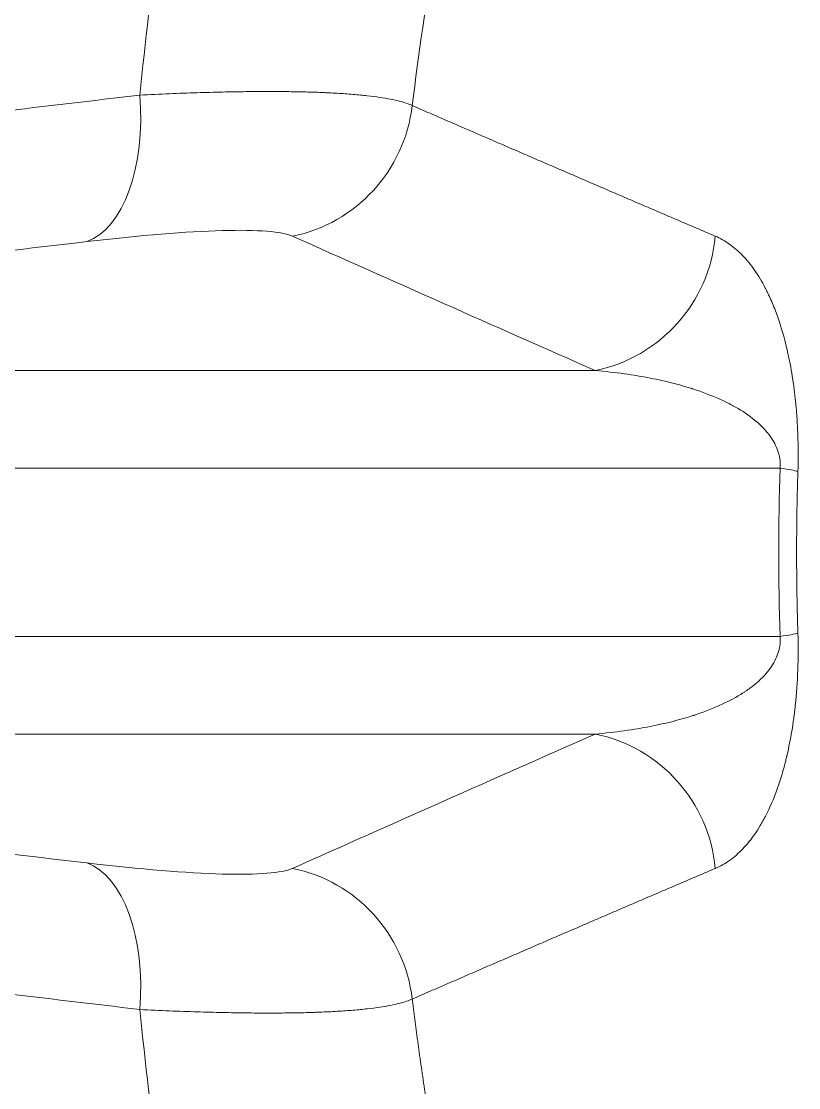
# Model space of a CAD drawing. Header units: millimetres. Extents: x 4664 to 8864, y -38 to 2932.
# Drawn here: x 8020.44 to 8027.21, y 1784.11 to 1793.4 of the extents above; entities that cross this region are included whole.
import ezdxf

# ---------------------------------------------------------------- set-up
doc = ezdxf.new("R2010")
doc.units = ezdxf.units.MM

msp = doc.modelspace()

# ---------------------------------------------------------------- linework, layer by layer
at = {"lineweight": 5}
for p, q in [((8013.3734, 1790.3589), (8025.4409, 1790.3589)), ((8027.0509, 1789.5075), (8013.5555, 1789.5075)), ((8013.5555, 1788.0428), (8027.0509, 1788.0428)), ((8025.4409, 1787.1914), (8013.3734, 1787.1914))]:
    msp.add_line(p, q, dxfattribs=at)
at = {"lineweight": 5, "extrusion": (0, 0, -1)}
for centre, major_axis, ratio, start_param, end_param in [((8059.8098, 1806.577), (71.6548, 13.6641), 0.105061, 2.155243, 2.175698), ((8020.7738, 1792.7593), (0.1524, -1.297), 0.532307, 4.774835, 6.159394), ((8022.5674, 1792.8067), (-0.5326, -1.1924), 0.983264, 4.405025, 5.672115), ((8025.2045, 1791.636), (-0.527, -1.1949), 0.983038, 4.384748, 5.67676), ((8060.0462, 1805.2999), (72.9615, 13.6589), 0.10331, 2.154549, 2.175004), ((8053.0094, 1788.7752), (25.9699, 0), 0.952222, 3.111973, 3.171212), ((8025.9199, 1789.5075), (-1.3053, 0.0406), 0.053788, 2.617157, 2.966804), ((8025.9199, 1788.0428), (-1.3053, -0.0406), 0.053788, 3.316381, 3.666029), ((8025.2045, 1785.9144), (-0.527, 1.1949), 0.983038, 0.606425, 1.898438), ((8060.0462, 1772.2505), (72.9615, -13.6589), 0.10331, 4.108181, 4.128636), ((8020.7738, 1784.791), (-0.1524, -1.297), 0.532307, 3.265384, 4.649943), ((8022.5674, 1784.7437), (0.5326, -1.1924), 0.983264, 3.752663, 5.019753), ((8059.8098, 1770.9734), (71.6548, -13.6641), 0.105061, 4.107487, 4.127942)]:
    msp.add_ellipse(centre, major_axis=major_axis, ratio=ratio, start_param=start_param, end_param=end_param, dxfattribs=at)
at = {"lineweight": 5}
for points, knots in [([(8024.1745, 1803.6274), (8023.9973, 1803.1909), (8023.6594, 1802.3144), (8023.2019, 1800.9895), (8022.9295, 1800.0993), (8022.7372, 1799.4292), (8022.6751, 1799.2054), (8022.585, 1798.869), (8022.5407, 1798.7006), (8022.4903, 1798.504), (8022.4654, 1798.4056), (8022.4531, 1798.3563), (8022.4469, 1798.3317), (8022.4439, 1798.3194), (8022.4423, 1798.3133), (8022.4415, 1798.3102), (8022.4412, 1798.3086), (8022.441, 1798.308), (8022.4409, 1798.3075), (8022.4408, 1798.3073), (8022.3264, 1797.8482), (8022.1147, 1796.9286), (8021.8478, 1795.5442), (8021.631, 1794.1547), (8021.5198, 1793.225), (8021.4724, 1792.7593)], [0, 0, 0, 0, 0.125, 0.25, 0.375, 0.375, 0.4375, 0.4375, 0.46875, 0.484375, 0.492188, 0.496094, 0.498047, 0.499023, 0.499512, 0.499756, 0.499878, 0.499939, 0.499939, 0.5, 0.5, 0.625, 0.75, 0.875, 1, 1, 1, 1]), ([(8023.846, 1792.6683), (8023.902, 1793.1199), (8023.9681, 1793.5745), (8024.1218, 1794.4881), (8024.2092, 1794.9473), (8024.4061, 1795.8691), (8024.5155, 1796.3317), (8024.6967, 1797.0272), (8024.76, 1797.2594), (8024.8591, 1797.6079), (8024.9098, 1797.7822), (8024.9708, 1797.9857), (8025.0018, 1798.0874), (8025.0174, 1798.1383), (8025.0253, 1798.1638), (8025.0292, 1798.1765), (8025.0311, 1798.1829), (8025.0321, 1798.186), (8025.0326, 1798.1876), (8025.0329, 1798.1884), (8025.033, 1798.1888), (8025.033, 1798.189), (8025.0331, 1798.1891), (8025.0331, 1798.1892), (8025.0331, 1798.1892), (8025.1606, 1798.6017), (8025.2988, 1799.0193), (8025.5979, 1799.8638), (8025.7589, 1800.2905), (8026.105, 1801.1516), (8026.2902, 1801.5858), (8026.6862, 1802.4603), (8026.897, 1802.9004), (8027.1212, 1803.3425)], [0, 0, 0, 0, 0.125, 0.125, 0.25, 0.25, 0.375, 0.375, 0.4375, 0.4375, 0.46875, 0.484375, 0.492187, 0.496094, 0.498047, 0.499023, 0.499512, 0.499756, 0.499878, 0.499939, 0.499969, 0.499985, 0.499992, 0.499992, 0.5, 0.5, 0.625, 0.625, 0.75, 0.75, 0.875, 0.875, 1, 1, 1, 1]), ([(8023.846, 1792.6683), (8023.8318, 1792.6751), (8023.8154, 1792.6818), (8023.7779, 1792.6946), (8023.7568, 1792.7008), (8023.7097, 1792.7127), (8023.6838, 1792.7185), (8023.6268, 1792.7294), (8023.5958, 1792.7346), (8023.5288, 1792.7444), (8023.4928, 1792.7491), (8023.4155, 1792.7577), (8023.3743, 1792.7617), (8023.2868, 1792.7691), (8023.2405, 1792.7724), (8023.1672, 1792.7768), (8023.1422, 1792.7781), (8023.1036, 1792.78), (8023.0841, 1792.7809), (8023.061, 1792.7819), (8023.0493, 1792.7824), (8023.0434, 1792.7827), (8023.0405, 1792.7828), (8023.039, 1792.7828), (8023.0383, 1792.7829), (8023.0379, 1792.7829), (8023.0377, 1792.7829), (8023.0376, 1792.7829), (8023.0376, 1792.7829), (8023.0375, 1792.7829), (8023.0375, 1792.7829), (8023.0375, 1792.7829), (8022.9952, 1792.7845), (8022.9503, 1792.786), (8022.855, 1792.7882), (8022.8047, 1792.7891), (8022.6983, 1792.7903), (8022.6422, 1792.7906), (8022.5242, 1792.7905), (8022.4623, 1792.7901), (8022.3323, 1792.7886), (8022.2643, 1792.7875), (8022.1222, 1792.7844), (8022.0481, 1792.7825), (8021.8938, 1792.7776), (8021.8137, 1792.7747), (8021.6474, 1792.7679), (8021.5613, 1792.7639), (8021.4724, 1792.7593)], [0, 0, 0, 0, 0.0625, 0.0625, 0.125, 0.125, 0.1875, 0.1875, 0.25, 0.25, 0.3125, 0.3125, 0.375, 0.375, 0.4375, 0.4375, 0.46875, 0.46875, 0.484375, 0.492187, 0.496094, 0.498047, 0.499023, 0.499512, 0.499756, 0.499878, 0.499939, 0.499969, 0.499985, 0.499992, 0.499992, 0.5, 0.5, 0.5625, 0.5625, 0.625, 0.625, 0.6875, 0.6875, 0.75, 0.75, 0.8125, 0.8125, 0.875, 0.875, 0.9375, 0.9375, 1, 1, 1, 1]), ([(8026.4862, 1791.53), (8026.4618, 1791.5404), (8026.4131, 1791.5613), (8026.3399, 1791.5926), (8026.2666, 1791.624), (8026.1931, 1791.6554), (8026.1195, 1791.6869), (8026.0457, 1791.7185), (8025.9718, 1791.7502), (8025.8978, 1791.782), (8025.8236, 1791.8138), (8025.7493, 1791.8457), (8025.6749, 1791.8777), (8025.6003, 1791.9098), (8025.5255, 1791.9419), (8025.4507, 1791.9741), (8025.3757, 1792.0064), (8025.3005, 1792.0388), (8025.2252, 1792.0713), (8025.1498, 1792.1038), (8025.0742, 1792.1364), (8024.9985, 1792.1691), (8024.9226, 1792.2018), (8024.8466, 1792.2346), (8024.7705, 1792.2675), (8024.6942, 1792.3005), (8024.6178, 1792.3336), (8024.5413, 1792.3667), (8024.4646, 1792.3999), (8024.3877, 1792.4332), (8024.3108, 1792.4665), (8024.2336, 1792.5), (8024.1564, 1792.5335), (8024.079, 1792.5671), (8024.0015, 1792.6007), (8023.9238, 1792.6345), (8023.872, 1792.657), (8023.846, 1792.6683)], [0, 0, 0, 0, 0.027549, 0.055158, 0.082828, 0.110557, 0.138347, 0.166197, 0.194107, 0.222077, 0.250107, 0.278197, 0.306348, 0.334559, 0.362829, 0.39116, 0.419551, 0.448002, 0.476514, 0.505085, 0.533717, 0.562408, 0.59116, 0.619972, 0.648844, 0.677777, 0.706769, 0.735821, 0.764934, 0.794107, 0.82334, 0.852633, 0.881986, 0.911399, 0.940873, 0.970406, 1, 1, 1, 1]), ([(8021.0103, 1791.4823), (8021.478, 1791.5372), (8021.8823, 1791.5703), (8022.3442, 1791.583), (8022.4766, 1791.581), (8022.6823, 1791.5646), (8022.7575, 1791.5503), (8022.8038, 1791.5296)], [0, 0, 0, 0, 0.5, 0.5, 0.75, 0.75, 1, 1, 1, 1]), ([(8027.2057, 1789.4797), (8027.2091, 1789.5881), (8027.209, 1789.6949), (8027.2033, 1789.8531), (8027.1991, 1789.9317), (8027.1918, 1790.0226), (8027.1875, 1790.0678), (8027.1852, 1790.0904), (8027.1841, 1790.1016), (8027.1835, 1790.1073), (8027.1832, 1790.1101), (8027.183, 1790.1115), (8027.1829, 1790.1122), (8027.1829, 1790.1125), (8027.1829, 1790.1127), (8027.1829, 1790.1128), (8027.1829, 1790.1128), (8027.1829, 1790.1129), (8027.1829, 1790.1129), (8027.1746, 1790.1893), (8027.1645, 1790.2637), (8027.1463, 1790.3724), (8027.1365, 1790.426), (8027.1238, 1790.4873), (8027.1171, 1790.5176), (8027.1136, 1790.5327), (8027.1119, 1790.5402), (8027.111, 1790.544), (8027.1106, 1790.5459), (8027.1104, 1790.5468), (8027.1102, 1790.5473), (8027.1102, 1790.5475), (8027.1102, 1790.5476), (8027.1102, 1790.5477), (8027.1101, 1790.5477), (8027.1101, 1790.5477), (8027.1101, 1790.5478), (8027.0865, 1790.6488), (8027.059, 1790.7435), (8027.012, 1790.8759), (8026.9954, 1790.9184), (8026.9689, 1790.9798), (8026.9553, 1791.01), (8026.9387, 1791.044), (8026.9303, 1791.0608), (8026.926, 1791.0691), (8026.9239, 1791.0733), (8026.9228, 1791.0754), (8026.9223, 1791.0764), (8026.922, 1791.0769), (8026.9219, 1791.0772), (8026.9218, 1791.0773), (8026.9218, 1791.0774), (8026.9218, 1791.0774), (8026.9217, 1791.0774), (8026.9217, 1791.0774), (8026.9217, 1791.0775), (8026.8922, 1791.1342), (8026.8299, 1791.2382), (8026.7264, 1791.3658), (8026.6125, 1791.4648), (8026.5295, 1791.5115), (8026.4862, 1791.53)], [0, 0, 0, 0, 0.0625, 0.0625, 0.09375, 0.109375, 0.117188, 0.121094, 0.123047, 0.124023, 0.124512, 0.124756, 0.124878, 0.124939, 0.124969, 0.124985, 0.124992, 0.124992, 0.125, 0.125, 0.1875, 0.1875, 0.21875, 0.234375, 0.242188, 0.246094, 0.248047, 0.249023, 0.249512, 0.249756, 0.249878, 0.249939, 0.249969, 0.249985, 0.249992, 0.249992, 0.25, 0.25, 0.375, 0.375, 0.4375, 0.4375, 0.46875, 0.484375, 0.492188, 0.496094, 0.498047, 0.499023, 0.499512, 0.499756, 0.499878, 0.499939, 0.499969, 0.499985, 0.499992, 0.499992, 0.5, 0.5, 0.625, 0.75, 0.875, 1, 1, 1, 1]), ([(8025.4409, 1790.3589), (8025.5295, 1790.3514), (8025.6135, 1790.3418), (8025.7727, 1790.3196), (8025.8478, 1790.307), (8025.9892, 1790.2793), (8026.0555, 1790.2642), (8026.1485, 1790.2405), (8026.1783, 1790.2324), (8026.2215, 1790.2199), (8026.2426, 1790.2137), (8026.2666, 1790.2063), (8026.2784, 1790.2025), (8026.2843, 1790.2007), (8026.2872, 1790.1997), (8026.2886, 1790.1993), (8026.2894, 1790.199), (8026.2897, 1790.1989), (8026.2899, 1790.1988), (8026.29, 1790.1988), (8026.29, 1790.1988), (8026.2901, 1790.1988), (8026.2901, 1790.1988), (8026.2901, 1790.1988), (8026.2902, 1790.1988), (8026.2902, 1790.1988), (8026.3737, 1790.1718), (8026.4501, 1790.1426), (8026.5538, 1790.0964), (8026.5865, 1790.0806), (8026.633, 1790.0563), (8026.6555, 1790.0441), (8026.6807, 1790.0296), (8026.6929, 1790.0223), (8026.699, 1790.0187), (8026.702, 1790.0168), (8026.7035, 1790.0159), (8026.7043, 1790.0155), (8026.7046, 1790.0152), (8026.7048, 1790.0151), (8026.7049, 1790.0151), (8026.7049, 1790.0151), (8026.705, 1790.015), (8026.705, 1790.015), (8026.705, 1790.015), (8026.7051, 1790.015), (8026.705, 1790.015), (8026.705, 1790.015), (8026.7663, 1789.9775), (8026.8193, 1789.938), (8026.9092, 1789.8563), (8026.946, 1789.8141), (8027.0035, 1789.728), (8027.0243, 1789.6842), (8027.0497, 1789.596), (8027.0543, 1789.5516), (8027.0509, 1789.5075)], [0, 0, 0, 0, 0.125, 0.125, 0.25, 0.25, 0.375, 0.375, 0.4375, 0.4375, 0.46875, 0.484375, 0.492187, 0.496094, 0.498047, 0.499023, 0.499512, 0.499756, 0.499878, 0.499939, 0.499969, 0.499985, 0.499992, 0.499996, 0.499996, 0.5, 0.5, 0.625, 0.625, 0.6875, 0.6875, 0.71875, 0.734375, 0.742187, 0.746094, 0.748047, 0.749023, 0.749512, 0.749756, 0.749878, 0.749939, 0.749969, 0.749985, 0.749992, 0.749996, 0.749998, 0.749998, 0.75, 0.75, 0.8125, 0.8125, 0.875, 0.875, 0.9375, 0.9375, 1, 1, 1, 1]), ([(8027.2057, 1788.0706), (8027.2056, 1788.0755), (8027.2053, 1788.0853), (8027.2048, 1788.1), (8027.2044, 1788.1146), (8027.204, 1788.1293), (8027.2035, 1788.144), (8027.2031, 1788.1587), (8027.2027, 1788.1733), (8027.2023, 1788.188), (8027.202, 1788.2027), (8027.2016, 1788.2174), (8027.2012, 1788.232), (8027.2009, 1788.2467), (8027.2005, 1788.2614), (8027.2002, 1788.2761), (8027.1999, 1788.2907), (8027.1996, 1788.3054), (8027.1993, 1788.3201), (8027.199, 1788.3348), (8027.1987, 1788.3495), (8027.1984, 1788.3641), (8027.1981, 1788.3788), (8027.1979, 1788.3935), (8027.1976, 1788.4082), (8027.1974, 1788.4228), (8027.1972, 1788.4375), (8027.197, 1788.4522), (8027.1968, 1788.4669), (8027.1966, 1788.4816), (8027.1964, 1788.4962), (8027.1962, 1788.5109), (8027.196, 1788.5256), (8027.1959, 1788.5403), (8027.1957, 1788.555), (8027.1956, 1788.5696), (8027.1955, 1788.5843), (8027.1953, 1788.599), (8027.1952, 1788.6137), (8027.1951, 1788.6284), (8027.195, 1788.643), (8027.1949, 1788.6577), (8027.1949, 1788.6724), (8027.1948, 1788.6871), (8027.1948, 1788.7018), (8027.1947, 1788.7165), (8027.1947, 1788.7311), (8027.1947, 1788.7458), (8027.1946, 1788.7605), (8027.1946, 1788.7752), (8027.1946, 1788.7899), (8027.1947, 1788.8045), (8027.1947, 1788.8192), (8027.1947, 1788.8339), (8027.1948, 1788.8486), (8027.1948, 1788.8633), (8027.1949, 1788.8779), (8027.1949, 1788.8926), (8027.195, 1788.9073), (8027.1951, 1788.922), (8027.1952, 1788.9367), (8027.1953, 1788.9513), (8027.1955, 1788.966), (8027.1956, 1788.9807), (8027.1957, 1788.9954), (8027.1959, 1789.0101), (8027.196, 1789.0248), (8027.1962, 1789.0394), (8027.1964, 1789.0541), (8027.1966, 1789.0688), (8027.1968, 1789.0835), (8027.197, 1789.0982), (8027.1972, 1789.1128), (8027.1974, 1789.1275), (8027.1976, 1789.1422), (8027.1979, 1789.1569), (8027.1981, 1789.1715), (8027.1984, 1789.1862), (8027.1987, 1789.2009), (8027.199, 1789.2156), (8027.1993, 1789.2303), (8027.1996, 1789.2449), (8027.1999, 1789.2596), (8027.2002, 1789.2743), (8027.2005, 1789.289), (8027.2009, 1789.3036), (8027.2012, 1789.3183), (8027.2016, 1789.333), (8027.202, 1789.3477), (8027.2023, 1789.3623), (8027.2027, 1789.377), (8027.2031, 1789.3917), (8027.2035, 1789.4064), (8027.204, 1789.421), (8027.2044, 1789.4357), (8027.2048, 1789.4504), (8027.2053, 1789.4651), (8027.2056, 1789.4749), (8027.2057, 1789.4797)], [0, 0, 0, 0, 0.010427, 0.020853, 0.031279, 0.041703, 0.052128, 0.062552, 0.072975, 0.083397, 0.093819, 0.104241, 0.114662, 0.125082, 0.135502, 0.145922, 0.156341, 0.16676, 0.177178, 0.187596, 0.198013, 0.20843, 0.218847, 0.229263, 0.239679, 0.250094, 0.260509, 0.270924, 0.281339, 0.291753, 0.302167, 0.312581, 0.322995, 0.333408, 0.343821, 0.354234, 0.364646, 0.375059, 0.385471, 0.395883, 0.406295, 0.416707, 0.427119, 0.437531, 0.447943, 0.458354, 0.468766, 0.479177, 0.489589, 0.5, 0.510411, 0.520823, 0.531234, 0.541646, 0.552057, 0.562469, 0.572881, 0.583293, 0.593705, 0.604117, 0.614529, 0.624941, 0.635354, 0.645766, 0.656179, 0.666592, 0.677005, 0.687419, 0.697833, 0.708247, 0.718661, 0.729076, 0.739491, 0.749906, 0.760321, 0.770737, 0.781153, 0.79157, 0.801987, 0.812404, 0.822822, 0.83324, 0.843659, 0.854078, 0.864498, 0.874918, 0.885338, 0.895759, 0.906181, 0.916603, 0.927025, 0.937448, 0.947872, 0.958297, 0.968721, 0.979147, 0.989573, 1, 1, 1, 1]), ([(8026.4862, 1786.0203), (8026.5297, 1786.0389), (8026.613, 1786.0859), (8026.7272, 1786.1854), (8026.7964, 1786.271), (8026.8458, 1786.3424), (8026.8699, 1786.3798), (8026.8968, 1786.4267), (8026.9101, 1786.4509), (8026.9166, 1786.4632), (8026.9199, 1786.4694), (8026.9215, 1786.4725), (8026.9223, 1786.474), (8026.9227, 1786.4748), (8026.9229, 1786.4752), (8026.923, 1786.4754), (8026.9231, 1786.4755), (8026.9231, 1786.4755), (8026.9231, 1786.4755), (8026.9231, 1786.4756), (8026.9231, 1786.4756), (8026.9231, 1786.4756), (8026.9624, 1786.5513), (8026.9975, 1786.6333), (8027.0444, 1786.766), (8027.0591, 1786.8118), (8027.0796, 1786.883), (8027.0895, 1786.9191), (8027.1005, 1786.9624), (8027.1058, 1786.9843), (8027.1084, 1786.9953), (8027.1097, 1787.0008), (8027.1104, 1787.0036), (8027.1107, 1787.005), (8027.1108, 1787.0057), (8027.1109, 1787.006), (8027.111, 1787.0062), (8027.111, 1787.0063), (8027.111, 1787.0063), (8027.111, 1787.0064), (8027.111, 1787.0064), (8027.111, 1787.0064), (8027.127, 1787.0749), (8027.1409, 1787.1453), (8027.159, 1787.254), (8027.1673, 1787.309), (8027.1757, 1787.3746), (8027.1796, 1787.4077), (8027.1814, 1787.4243), (8027.1823, 1787.4326), (8027.1828, 1787.4368), (8027.183, 1787.4389), (8027.1831, 1787.4399), (8027.1832, 1787.4404), (8027.1832, 1787.4407), (8027.1832, 1787.4408), (8027.1832, 1787.4409), (8027.1832, 1787.4409), (8027.1832, 1787.4409), (8027.1832, 1787.441), (8027.2051, 1787.6456), (8027.2125, 1787.8552), (8027.2057, 1788.0706)], [0, 0, 0, 0, 0.125, 0.25, 0.375, 0.375, 0.4375, 0.46875, 0.484375, 0.492188, 0.496094, 0.498047, 0.499023, 0.499512, 0.499756, 0.499878, 0.499939, 0.499969, 0.499985, 0.499992, 0.499992, 0.5, 0.5, 0.625, 0.625, 0.6875, 0.6875, 0.71875, 0.734375, 0.742188, 0.746094, 0.748047, 0.749023, 0.749512, 0.749756, 0.749878, 0.749939, 0.749969, 0.749985, 0.749992, 0.749992, 0.75, 0.75, 0.8125, 0.8125, 0.84375, 0.859375, 0.867188, 0.871094, 0.873047, 0.874023, 0.874512, 0.874756, 0.874878, 0.874939, 0.874969, 0.874985, 0.874992, 0.874992, 0.875, 0.875, 1, 1, 1, 1]), ([(8027.0509, 1788.0428), (8027.0543, 1787.9988), (8027.0497, 1787.9545), (8027.0243, 1787.8664), (8027.0036, 1787.8225), (8026.9462, 1787.7366), (8026.9095, 1787.6944), (8026.8422, 1787.6331), (8026.8178, 1787.6131), (8026.778, 1787.5836), (8026.7574, 1787.569), (8026.732, 1787.5523), (8026.7189, 1787.544), (8026.7123, 1787.5399), (8026.709, 1787.5378), (8026.7073, 1787.5368), (8026.7065, 1787.5363), (8026.7061, 1787.536), (8026.7059, 1787.5359), (8026.7058, 1787.5358), (8026.7058, 1787.5358), (8026.7057, 1787.5358), (8026.7057, 1787.5358), (8026.7057, 1787.5357), (8026.7056, 1787.5357), (8026.7056, 1787.5357), (8026.651, 1787.5022), (8026.5891, 1787.4697), (8026.4854, 1787.4234), (8026.449, 1787.4084), (8026.3917, 1787.3866), (8026.3624, 1787.3759), (8026.3269, 1787.3637), (8026.3089, 1787.3577), (8026.2998, 1787.3547), (8026.2953, 1787.3533), (8026.293, 1787.3525), (8026.2919, 1787.3521), (8026.2913, 1787.352), (8026.291, 1787.3519), (8026.2909, 1787.3518), (8026.2908, 1787.3518), (8026.2908, 1787.3518), (8026.2907, 1787.3518), (8026.2907, 1787.3518), (8026.2907, 1787.3518), (8026.2906, 1787.3517), (8026.2376, 1787.3346), (8026.18, 1787.318), (8026.0561, 1787.2862), (8025.9897, 1787.2712), (8025.8481, 1787.2435), (8025.773, 1787.2308), (8025.6137, 1787.2085), (8025.5296, 1787.199), (8025.4409, 1787.1914)], [0, 0, 0, 0, 0.0625, 0.0625, 0.125, 0.125, 0.1875, 0.1875, 0.21875, 0.21875, 0.234375, 0.242187, 0.246094, 0.248047, 0.249023, 0.249512, 0.249756, 0.249878, 0.249939, 0.249969, 0.249985, 0.249992, 0.249996, 0.249998, 0.249998, 0.25, 0.25, 0.375, 0.375, 0.4375, 0.4375, 0.46875, 0.484375, 0.492187, 0.496094, 0.498047, 0.499023, 0.499512, 0.499756, 0.499878, 0.499939, 0.499969, 0.499985, 0.499992, 0.499996, 0.499996, 0.5, 0.5, 0.625, 0.625, 0.75, 0.75, 0.875, 0.875, 1, 1, 1, 1]), ([(8022.8038, 1786.0207), (8022.7576, 1786.0001), (8022.6824, 1785.9858), (8022.4772, 1785.9694), (8022.3451, 1785.9674), (8021.8824, 1785.98), (8021.4779, 1786.0132), (8021.0103, 1786.0681)], [0, 0, 0, 0, 0.25, 0.25, 0.5, 0.5, 1, 1, 1, 1]), ([(8023.846, 1784.8821), (8023.872, 1784.8934), (8023.9238, 1784.9159), (8024.0015, 1784.9496), (8024.079, 1784.9833), (8024.1564, 1785.0169), (8024.2336, 1785.0504), (8024.3108, 1785.0838), (8024.3877, 1785.1172), (8024.4646, 1785.1505), (8024.5413, 1785.1837), (8024.6178, 1785.2168), (8024.6942, 1785.2498), (8024.7705, 1785.2828), (8024.8466, 1785.3157), (8024.9226, 1785.3486), (8024.9985, 1785.3813), (8025.0742, 1785.414), (8025.1498, 1785.4466), (8025.2252, 1785.4791), (8025.3005, 1785.5115), (8025.3757, 1785.5439), (8025.4507, 1785.5762), (8025.5255, 1785.6084), (8025.6003, 1785.6406), (8025.6749, 1785.6726), (8025.7493, 1785.7046), (8025.8236, 1785.7365), (8025.8978, 1785.7684), (8025.9718, 1785.8001), (8026.0457, 1785.8318), (8026.1195, 1785.8634), (8026.1931, 1785.8949), (8026.2666, 1785.9264), (8026.3399, 1785.9578), (8026.4131, 1785.9891), (8026.4618, 1786.0099), (8026.4862, 1786.0203)], [0, 0, 0, 0, 0.029594, 0.059127, 0.088601, 0.118014, 0.147367, 0.17666, 0.205893, 0.235066, 0.264179, 0.293231, 0.322223, 0.351156, 0.380028, 0.40884, 0.437592, 0.466283, 0.494915, 0.523486, 0.551998, 0.580449, 0.60884, 0.637171, 0.665441, 0.693652, 0.721803, 0.749893, 0.777923, 0.805893, 0.833803, 0.861653, 0.889443, 0.917172, 0.944842, 0.972451, 1, 1, 1, 1]), ([(8021.4724, 1784.791), (8021.5614, 1784.7865), (8021.6475, 1784.7825), (8021.8139, 1784.7756), (8021.8941, 1784.7727), (8022.0485, 1784.7679), (8022.1227, 1784.7659), (8022.2649, 1784.7629), (8022.3329, 1784.7618), (8022.4629, 1784.7603), (8022.5249, 1784.7599), (8022.6429, 1784.7598), (8022.699, 1784.7601), (8022.8054, 1784.7613), (8022.8557, 1784.7621), (8022.9272, 1784.7638), (8022.9503, 1784.7645), (8022.984, 1784.7655), (8023.0006, 1784.7661), (8023.0196, 1784.7668), (8023.029, 1784.7671), (8023.0336, 1784.7673), (8023.0359, 1784.7674), (8023.0371, 1784.7675), (8023.0377, 1784.7675), (8023.038, 1784.7675), (8023.0381, 1784.7675), (8023.0382, 1784.7675), (8023.0382, 1784.7675), (8023.0383, 1784.7675), (8023.0383, 1784.7675), (8023.0383, 1784.7675), (8023.0921, 1784.7696), (8023.1434, 1784.7722), (8023.2411, 1784.778), (8023.2873, 1784.7813), (8023.3747, 1784.7887), (8023.4159, 1784.7927), (8023.4931, 1784.8013), (8023.5291, 1784.806), (8023.596, 1784.8158), (8023.627, 1784.821), (8023.6839, 1784.8319), (8023.7098, 1784.8377), (8023.7569, 1784.8496), (8023.778, 1784.8558), (8023.8155, 1784.8686), (8023.8319, 1784.8752), (8023.846, 1784.8821)], [0, 0, 0, 0, 0.0625, 0.0625, 0.125, 0.125, 0.1875, 0.1875, 0.25, 0.25, 0.3125, 0.3125, 0.375, 0.375, 0.4375, 0.4375, 0.46875, 0.46875, 0.484375, 0.492188, 0.496094, 0.498047, 0.499023, 0.499512, 0.499756, 0.499878, 0.499939, 0.499969, 0.499985, 0.499992, 0.499992, 0.5, 0.5, 0.5625, 0.5625, 0.625, 0.625, 0.6875, 0.6875, 0.75, 0.75, 0.8125, 0.8125, 0.875, 0.875, 0.9375, 0.9375, 1, 1, 1, 1]), ([(8027.1212, 1774.2078), (8027.1172, 1774.2158), (8027.1091, 1774.2318), (8027.0969, 1774.2558), (8027.0848, 1774.2798), (8027.0727, 1774.3038), (8027.0607, 1774.3277), (8027.0487, 1774.3517), (8027.0367, 1774.3756), (8027.0247, 1774.3996), (8027.0128, 1774.4235), (8027.0009, 1774.4474), (8026.989, 1774.4714), (8026.9772, 1774.4953), (8026.9654, 1774.5192), (8026.9536, 1774.543), (8026.9418, 1774.5669), (8026.9301, 1774.5908), (8026.9184, 1774.6146), (8026.9067, 1774.6385), (8026.895, 1774.6623), (8026.8834, 1774.6862), (8026.8718, 1774.71), (8026.8603, 1774.7338), (8026.8487, 1774.7576), (8026.8372, 1774.7814), (8026.8257, 1774.8052), (8026.8143, 1774.8289), (8026.8029, 1774.8527), (8026.7915, 1774.8765), (8026.7801, 1774.9002), (8026.7688, 1774.9239), (8026.7574, 1774.9477), (8026.7462, 1774.9714), (8026.7349, 1774.9951), (8026.7237, 1775.0188), (8026.7125, 1775.0424), (8026.7013, 1775.0661), (8026.6902, 1775.0898), (8026.679, 1775.1134), (8026.6679, 1775.1371), (8026.6569, 1775.1607), (8026.6458, 1775.1843), (8026.6348, 1775.2079), (8026.6239, 1775.2315), (8026.6129, 1775.2551), (8026.602, 1775.2787), (8026.5911, 1775.3023), (8026.5802, 1775.3258), (8026.5694, 1775.3494), (8026.5585, 1775.3729), (8026.5477, 1775.3965), (8026.537, 1775.42), (8026.5262, 1775.4435), (8026.5155, 1775.467), (8026.5049, 1775.4905), (8026.4942, 1775.5139), (8026.4836, 1775.5374), (8026.473, 1775.5609), (8026.4624, 1775.5843), (8026.4518, 1775.6077), (8026.4413, 1775.6312), (8026.4308, 1775.6546), (8026.4204, 1775.678), (8026.4099, 1775.7013), (8026.3995, 1775.7247), (8026.3891, 1775.7481), (8026.3788, 1775.7714), (8026.3684, 1775.7948), (8026.3581, 1775.8181), (8026.3478, 1775.8414), (8026.3376, 1775.8647), (8026.3274, 1775.888), (8026.3172, 1775.9113), (8026.307, 1775.9346), (8026.2968, 1775.9579), (8026.2867, 1775.9811), (8026.2766, 1776.0043), (8026.2665, 1776.0276), (8026.2565, 1776.0508), (8026.2465, 1776.074), (8026.2365, 1776.0972), (8026.2265, 1776.1204), (8026.2166, 1776.1435), (8026.2067, 1776.1667), (8026.1968, 1776.1898), (8026.1869, 1776.213), (8026.1771, 1776.2361), (8026.1673, 1776.2592), (8026.1575, 1776.2823), (8026.1477, 1776.3054), (8026.138, 1776.3285), (8026.1283, 1776.3515), (8026.1186, 1776.3746), (8026.109, 1776.3976), (8026.0993, 1776.4206), (8026.0897, 1776.4437), (8026.0801, 1776.4667), (8026.0706, 1776.4896), (8026.0611, 1776.5126), (8026.0516, 1776.5356), (8026.0421, 1776.5585), (8026.0326, 1776.5815), (8026.0232, 1776.6044), (8026.0138, 1776.6273), (8026.0044, 1776.6502), (8025.9951, 1776.6731), (8025.9858, 1776.696), (8025.908, 1776.8873), (8025.7657, 1777.2464), (8025.5668, 1777.775), (8025.3791, 1778.3012), (8025.2023, 1778.8249), (8025.0859, 1779.19), (8025.0224, 1779.3957), (8025.008, 1779.4427), (8024.9936, 1779.4897), (8024.9794, 1779.5367), (8024.9652, 1779.5837), (8024.951, 1779.6307), (8024.937, 1779.6777), (8024.923, 1779.7247), (8024.9092, 1779.7717), (8024.8954, 1779.8187), (8024.8816, 1779.8657), (8024.868, 1779.9127), (8024.8544, 1779.9597), (8024.8409, 1780.0066), (8024.8275, 1780.0536), (8024.8142, 1780.1006), (8024.8009, 1780.1475), (8024.7877, 1780.1945), (8024.7746, 1780.2414), (8024.7616, 1780.2884), (8024.7487, 1780.3353), (8024.7358, 1780.3822), (8024.723, 1780.4291), (8024.7103, 1780.4761), (8024.6977, 1780.523), (8024.6851, 1780.5699), (8024.6727, 1780.6167), (8024.6603, 1780.6636), (8024.6479, 1780.7105), (8024.6357, 1780.7574), (8024.6235, 1780.8042), (8024.6114, 1780.8511), (8024.5994, 1780.8979), (8024.5875, 1780.9448), (8024.5756, 1780.9916), (8024.5639, 1781.0384), (8024.5522, 1781.0853), (8024.5405, 1781.1321), (8024.529, 1781.1789), (8024.5175, 1781.2256), (8024.5061, 1781.2724), (8024.4948, 1781.3192), (8024.4835, 1781.366), (8024.4724, 1781.4127), (8024.4613, 1781.4594), (8024.4503, 1781.5062), (8024.4393, 1781.5529), (8024.4285, 1781.5996), (8024.4177, 1781.6463), (8024.407, 1781.693), (8024.3963, 1781.7397), (8024.3858, 1781.7864), (8024.3753, 1781.833), (8024.3649, 1781.8797), (8024.3545, 1781.9263), (8024.3443, 1781.9729), (8024.3341, 1782.0195), (8024.324, 1782.0661), (8024.3139, 1782.1127), (8024.304, 1782.1593), (8024.2941, 1782.2059), (8024.2843, 1782.2524), (8024.2746, 1782.299), (8024.2649, 1782.3455), (8024.2553, 1782.392), (8024.2458, 1782.4385), (8024.2364, 1782.485), (8024.227, 1782.5315), (8024.2177, 1782.578), (8024.2085, 1782.6245), (8024.1994, 1782.6709), (8024.1903, 1782.7173), (8024.1813, 1782.7637), (8024.1724, 1782.8101), (8024.1635, 1782.8565), (8024.1548, 1782.9029), (8024.1461, 1782.9493), (8024.1374, 1782.9956), (8024.1289, 1783.0419), (8024.1204, 1783.0883), (8024.112, 1783.1346), (8024.1037, 1783.1809), (8024.0954, 1783.2271), (8024.0872, 1783.2734), (8024.0791, 1783.3196), (8024.0711, 1783.3659), (8024.0631, 1783.4121), (8024.0552, 1783.4583), (8024.0474, 1783.5045), (8024.0397, 1783.5506), (8024.032, 1783.5968), (8024.0244, 1783.6429), (8024.0168, 1783.689), (8024.0094, 1783.7351), (8024.002, 1783.7812), (8023.9947, 1783.8273), (8023.9874, 1783.8733), (8023.9803, 1783.9194), (8023.9731, 1783.9654), (8023.9661, 1784.0114), (8023.9592, 1784.0574), (8023.9523, 1784.1034), (8023.9455, 1784.1493), (8023.9387, 1784.1952), (8023.932, 1784.2412), (8023.9254, 1784.2871), (8023.9189, 1784.3329), (8023.9124, 1784.3788), (8023.9061, 1784.4246), (8023.8997, 1784.4705), (8023.8935, 1784.5163), (8023.8873, 1784.5621), (8023.8812, 1784.6078), (8023.8752, 1784.6536), (8023.8692, 1784.6993), (8023.8633, 1784.745), (8023.8575, 1784.7907), (8023.8517, 1784.8364), (8023.8479, 1784.8669), (8023.846, 1784.8821)], [0, 0, 0, 0, 0.002443, 0.004884, 0.007322, 0.009759, 0.012193, 0.014626, 0.017056, 0.019484, 0.02191, 0.024334, 0.026756, 0.029176, 0.031594, 0.03401, 0.036423, 0.038835, 0.041244, 0.043651, 0.046056, 0.048459, 0.05086, 0.053259, 0.055656, 0.058051, 0.060443, 0.062834, 0.065222, 0.067608, 0.069992, 0.072374, 0.074754, 0.077132, 0.079508, 0.081882, 0.084253, 0.086623, 0.08899, 0.091356, 0.093719, 0.09608, 0.098439, 0.100796, 0.103151, 0.105503, 0.107854, 0.110202, 0.112549, 0.114893, 0.117235, 0.119576, 0.121914, 0.12425, 0.126583, 0.128915, 0.131245, 0.133572, 0.135898, 0.138221, 0.140542, 0.142861, 0.145179, 0.147493, 0.149806, 0.152117, 0.154426, 0.156732, 0.159037, 0.161339, 0.163639, 0.165938, 0.168234, 0.170528, 0.172819, 0.175109, 0.177397, 0.179682, 0.181966, 0.184247, 0.186527, 0.188804, 0.191079, 0.193352, 0.195623, 0.197891, 0.200158, 0.202423, 0.204685, 0.206946, 0.209204, 0.21146, 0.213714, 0.215966, 0.218216, 0.220464, 0.22271, 0.224953, 0.227195, 0.229434, 0.231671, 0.233907, 0.23614, 0.238371, 0.2406, 0.242826, 0.245051, 0.247274, 0.249494, 0.300775, 0.351418, 0.401426, 0.4508, 0.499541, 0.503925, 0.508305, 0.512683, 0.517057, 0.521428, 0.525796, 0.530161, 0.534523, 0.538882, 0.543237, 0.54759, 0.551939, 0.556286, 0.560629, 0.564969, 0.569306, 0.573641, 0.577972, 0.582299, 0.586624, 0.590946, 0.595265, 0.59958, 0.603893, 0.608203, 0.612509, 0.616812, 0.621113, 0.62541, 0.629704, 0.633996, 0.638284, 0.642569, 0.646851, 0.65113, 0.655406, 0.659679, 0.663949, 0.668216, 0.67248, 0.676741, 0.680999, 0.685254, 0.689506, 0.693754, 0.698, 0.702243, 0.706483, 0.71072, 0.714954, 0.719184, 0.723412, 0.727637, 0.731859, 0.736078, 0.740294, 0.744507, 0.748717, 0.752924, 0.757128, 0.761329, 0.765527, 0.769722, 0.773914, 0.778103, 0.782289, 0.786472, 0.790653, 0.79483, 0.799004, 0.803176, 0.807344, 0.81151, 0.815673, 0.819832, 0.823989, 0.828143, 0.832294, 0.836442, 0.840587, 0.844729, 0.848868, 0.853005, 0.857138, 0.861269, 0.865396, 0.869521, 0.873643, 0.877762, 0.881878, 0.885991, 0.890101, 0.894209, 0.898313, 0.902415, 0.906514, 0.91061, 0.914703, 0.918793, 0.92288, 0.926965, 0.931046, 0.935125, 0.939201, 0.943274, 0.947344, 0.951412, 0.955476, 0.959538, 0.963597, 0.967653, 0.971706, 0.975757, 0.979804, 0.983849, 0.987891, 0.99193, 0.995966, 1, 1, 1, 1]), ([(8021.4724, 1784.791), (8021.5198, 1784.325), (8021.6311, 1783.3947), (8021.8481, 1782.0042), (8022.0262, 1781.0806), (8022.1725, 1780.3892), (8022.2234, 1780.1589), (8022.3029, 1779.8138), (8022.3434, 1779.6414), (8022.3921, 1779.4403), (8022.4168, 1779.3398), (8022.4293, 1779.2895), (8022.4355, 1779.2644), (8022.4386, 1779.2519), (8022.4402, 1779.2456), (8022.441, 1779.2424), (8022.4414, 1779.2409), (8022.4415, 1779.2402), (8022.4417, 1779.2398), (8022.4417, 1779.2395), (8022.5539, 1778.7895), (8022.7941, 1777.8932), (8023.2026, 1776.559), (8023.6597, 1775.235), (8023.9974, 1774.3591), (8024.1745, 1773.9229)], [0, 0, 0, 0, 0.125, 0.25, 0.375, 0.375, 0.4375, 0.4375, 0.46875, 0.484375, 0.492187, 0.496094, 0.498047, 0.499023, 0.499512, 0.499756, 0.499878, 0.499939, 0.499939, 0.5, 0.5, 0.625, 0.75, 0.875, 1, 1, 1, 1])]:
    msp.add_open_spline(points, degree=3, knots=knots, dxfattribs=at)
for points in [[(8022.8038, 1791.5296), (8023.6791, 1791.1386), (8024.5579, 1790.7483), (8025.4409, 1790.3589)], [(8025.4409, 1787.1914), (8024.5579, 1786.802), (8023.6791, 1786.4117), (8022.8038, 1786.0207)]]:
    msp.add_open_spline(points, degree=3, dxfattribs=at)

doc.saveas('drawing.dxf')
